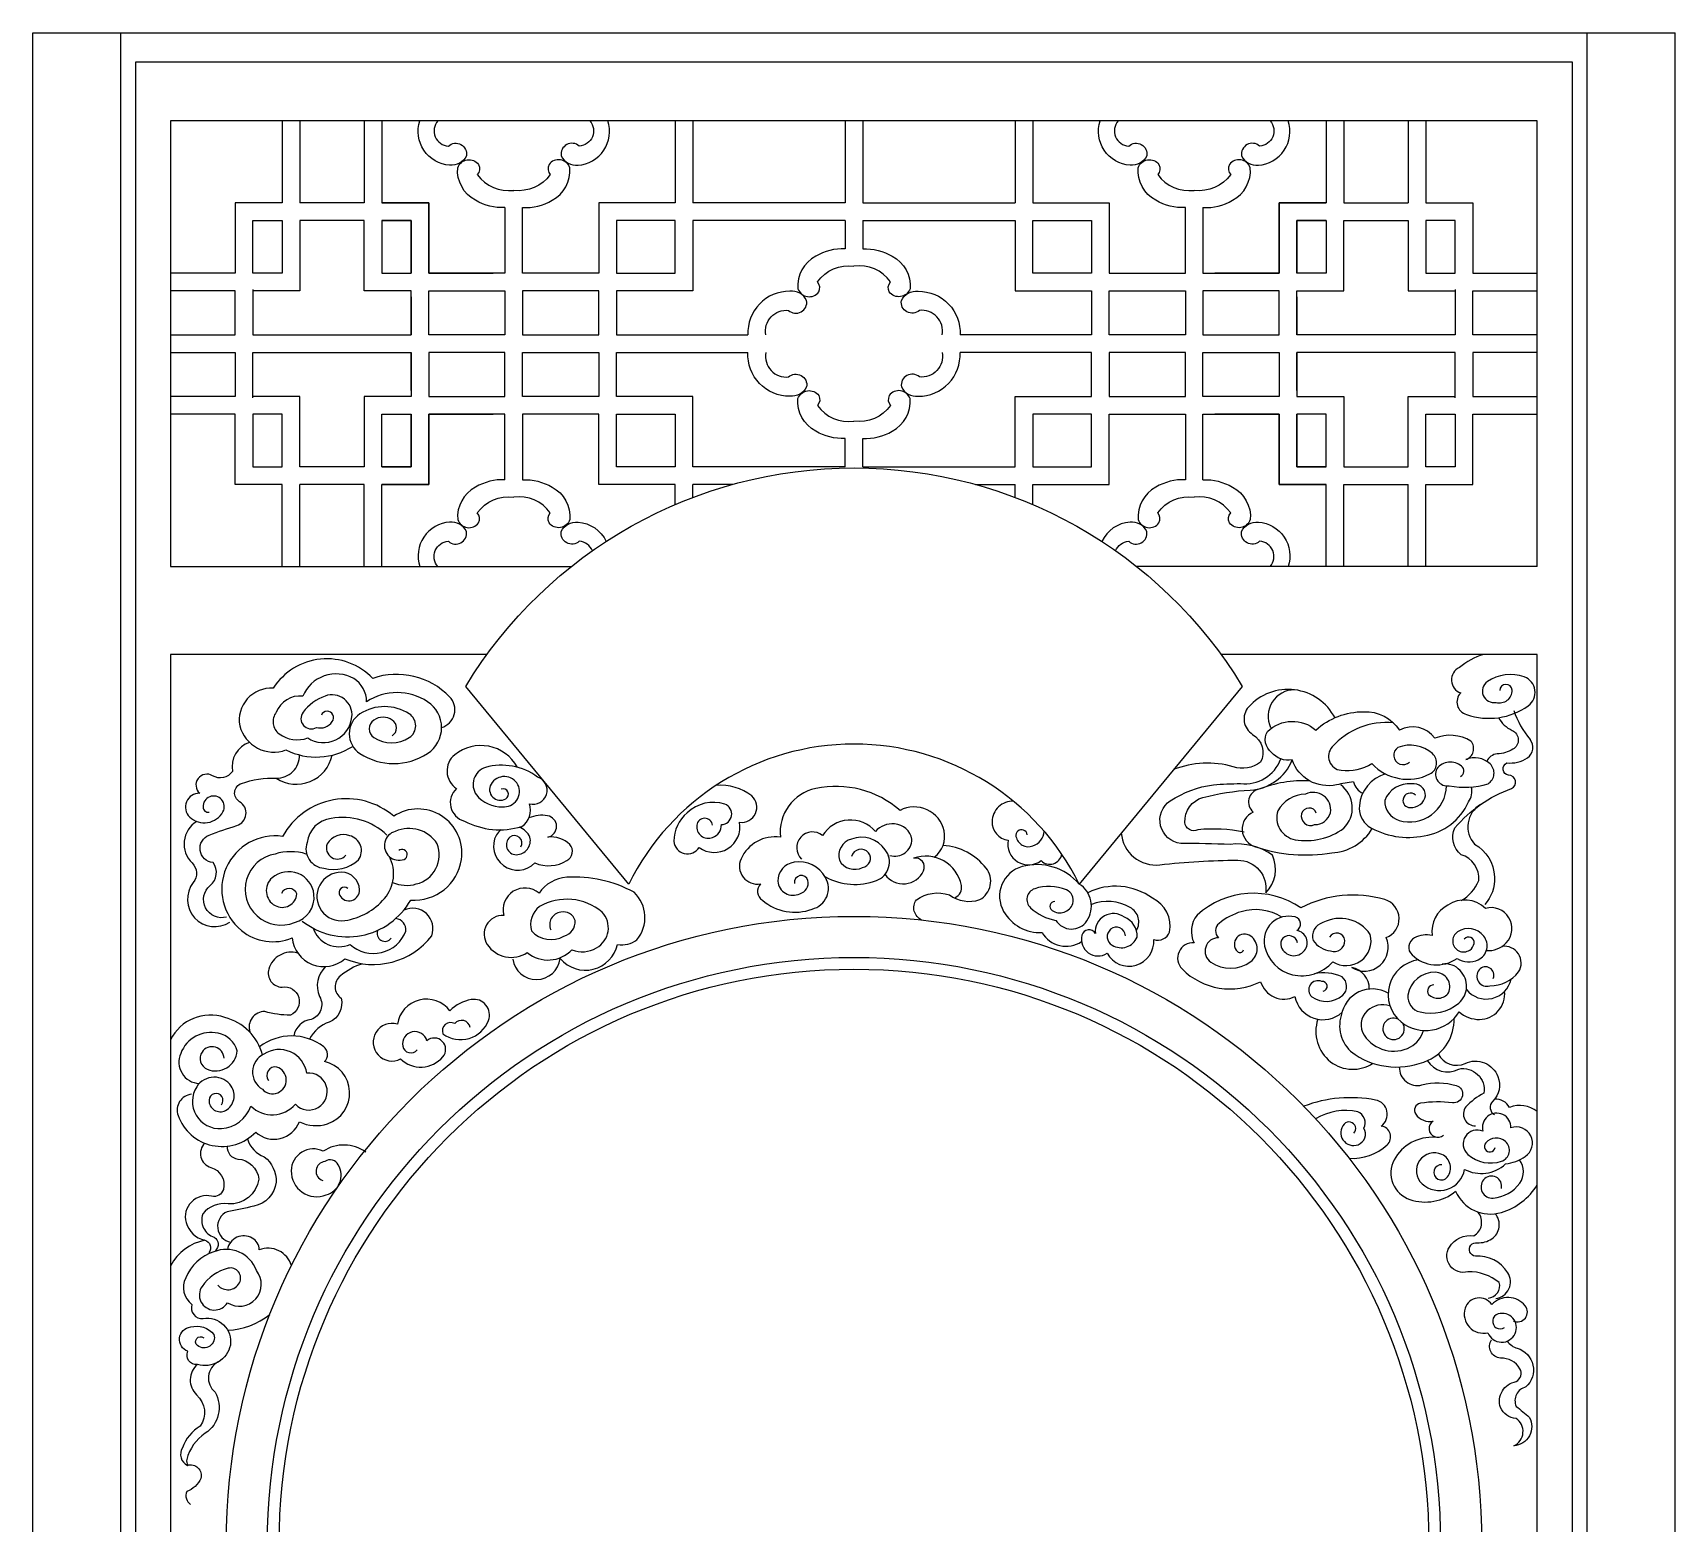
# Model space of a CAD drawing. Extents: x 373 to 3173, y 5305 to 9305.
# Drawn here: x 373 to 3173, y 6764 to 9305 of the extents above; entities that cross this region are included whole.
import ezdxf

# ---------------------------------------------------------------- set-up
doc = ezdxf.new("R2010")
doc.units = 0
doc.header["$LTSCALE"] = 60
doc.header["$MEASUREMENT"] = 0
for name, color, linetype in [('3', 3, 'CONTINUOUS'), ('4', 4, 'CONTINUOUS'), ('7', 7, 'CONTINUOUS')]:
    doc.layers.add(name, color=color, linetype=linetype)

msp = doc.modelspace()

# ---------------------------------------------------------------- linework, layer by layer
at = {"layer": '3', "linetype": 'BYBLOCK'}
for p, q in [((828.3, 9154.7), (828.3, 9014.7)), ((938.3, 9154.7), (938.3, 9014.7)), ((968.3, 9154.7), (968.3, 9014.7)), ((1498.3, 9154.7), (1498.3, 9014.7)), ((1758.3, 9154.7), (1758.3, 9014.7)), ((1788.3, 9154.7), (1788.3, 9014.7)), ((2048.3, 9154.7), (2048.3, 9014.7)), ((2578.3, 9154.7), (2578.3, 9014.7)), ((2608.3, 9154.7), (2608.3, 9014.7)), ((2718.3, 9154.7), (2718.3, 9014.7)), ((938.3, 9014.7), (828.3, 9014.7)), ((1178.3, 9006.8), (1178.3, 8894.7)), ((1758.3, 9014.7), (1498.3, 9014.7)), ((1788.3, 9014.7), (2048.3, 9014.7)), ((2368.3, 9006.8), (2368.3, 8894.7)), ((2608.3, 9014.7), (2718.3, 9014.7)), ((1758.3, 8984.7), (1498.3, 8984.7)), ((1498.3, 8984.7), (1498.3, 8864.7)), ((1758.3, 8984.7), (1758.3, 8936.4)), ((1788.3, 8984.7), (1788.3, 8936.4)), ((1788.3, 8984.7), (2048.3, 8984.7)), ((2048.3, 8984.7), (2048.3, 8864.7)), ((1178.3, 8894.7), (1048.3, 8894.7)), ((2368.3, 8894.7), (2498.3, 8894.7)), ((1018.3, 8854.5), (1018.3, 8789.7)), ((1498.3, 8864.7), (1368.3, 8864.7)), ((1368.3, 8864.7), (1368.3, 8789.7)), ((2048.3, 8864.7), (2178.3, 8864.7)), ((2178.3, 8864.7), (2178.3, 8789.7)), ((2528.3, 8854.5), (2528.3, 8789.7)), ((1368.3, 8789.7), (1592.6, 8789.7)), ((2178.3, 8789.7), (1954.1, 8789.7)), ((1018.3, 8694.9), (1018.3, 8759.7)), ((1368.3, 8759.7), (1592.6, 8759.7)), ((1368.3, 8684.7), (1368.3, 8759.7)), ((2178.3, 8759.7), (1954.1, 8759.7)), ((2178.3, 8684.7), (2178.3, 8759.7)), ((2528.3, 8694.9), (2528.3, 8759.7)), ((1498.3, 8684.7), (1368.3, 8684.7)), ((1498.3, 8564.7), (1498.3, 8684.7)), ((2048.3, 8684.7), (2178.3, 8684.7)), ((2048.3, 8564.7), (2048.3, 8684.7)), ((1178.3, 8654.7), (1048.3, 8654.7)), ((1178.3, 8542.7), (1178.3, 8654.7)), ((2368.3, 8654.7), (2498.3, 8654.7)), ((2368.3, 8542.7), (2368.3, 8654.7)), ((1758.3, 8564.7), (1758.3, 8613.1)), ((1788.3, 8564.7), (1788.3, 8613.1)), ((1758.3, 8564.7), (1498.3, 8564.7)), ((1788.3, 8564.7), (2048.3, 8564.7)), ((938.3, 8534.7), (828.3, 8534.7)), ((828.3, 8394.7), (828.3, 8534.7)), ((938.3, 8394.7), (938.3, 8534.7)), ((968.3, 8394.7), (968.3, 8534.7)), ((1566.1, 8534.7), (1498.3, 8534.7)), ((1498.3, 8512.5), (1498.3, 8534.7)), ((1980.5, 8534.7), (2048.3, 8534.7)), ((2048.3, 8512.5), (2048.3, 8534.7)), ((2578.3, 8394.7), (2578.3, 8534.7)), ((2608.3, 8394.7), (2608.3, 8534.7)), ((2608.3, 8534.7), (2718.3, 8534.7)), ((2718.3, 8394.7), (2718.3, 8534.7))]:
    msp.add_line(p, q, dxfattribs=at)
for points in [[(798.3, 9154.7), (798.3, 9014.7), (718.3, 9014.7), (718.3, 8894.7), (608.3, 8894.7)], [(1468.3, 9154.7), (1468.3, 9014.7), (1338.3, 9014.7), (1338.3, 8894.7), (1208.3, 8894.7), (1208.3, 9006.8)], [(2078.3, 9154.7), (2078.3, 9014.7), (2208.3, 9014.7), (2208.3, 8894.7), (2338.3, 8894.7), (2338.3, 9006.8)], [(2748.3, 9154.7), (2748.3, 9014.7), (2828.3, 9014.7), (2828.3, 8894.7), (2938.3, 8894.7)], [(1048.3, 8897), (1048.3, 8894.7), (1048.3, 9014.7), (968.3, 9014.7), (1048.3, 9014.7), (1048.3, 8894.7), (1158.3, 8894.7)], [(2498.3, 8897), (2498.3, 8894.7), (2498.3, 9014.7), (2578.3, 9014.7), (2498.3, 9014.7), (2498.3, 8894.7), (2388.3, 8894.7)], [(748.3, 8867), (748.3, 8789.7), (1018.3, 8789.7), (1018.3, 8864.7), (938.3, 8864.7), (938.3, 8984.7), (828.3, 8984.7), (828.3, 8864.7), (748.3, 8864.7)], [(968.3, 8984.7), (968.3, 8894.7), (1018.3, 8894.7), (1018.3, 8984.7), (968.3, 8984.7), (1018.3, 8984.7), (1018.3, 8894.7)], [(2578.3, 8984.7), (2578.3, 8894.7), (2528.3, 8894.7), (2528.3, 8984.7), (2578.3, 8984.7), (2528.3, 8984.7), (2528.3, 8894.7)], [(2798.3, 8867), (2798.3, 8789.7), (2528.3, 8789.7), (2528.3, 8864.7), (2608.3, 8864.7), (2608.3, 8984.7), (2718.3, 8984.7), (2718.3, 8864.7), (2798.3, 8864.7)], [(608.3, 8789.7), (718.3, 8789.7), (718.3, 8864.7), (608.3, 8864.7)], [(2938.3, 8789.7), (2828.3, 8789.7), (2828.3, 8864.7), (2938.3, 8864.7)], [(608.3, 8759.7), (718.3, 8759.7), (718.3, 8684.7), (608.3, 8684.7)], [(748.3, 8682.5), (748.3, 8759.7), (1018.3, 8759.7), (1018.3, 8684.7), (938.3, 8684.7), (938.3, 8564.7), (828.3, 8564.7), (828.3, 8684.7), (748.3, 8684.7)], [(2798.3, 8682.5), (2798.3, 8759.7), (2528.3, 8759.7), (2528.3, 8684.7), (2608.3, 8684.7), (2608.3, 8564.7), (2718.3, 8564.7), (2718.3, 8684.7), (2798.3, 8684.7)], [(2938.3, 8759.7), (2828.3, 8759.7), (2828.3, 8684.7), (2938.3, 8684.7)], [(798.3, 8394.7), (798.3, 8534.7), (718.3, 8534.7), (718.3, 8654.7), (608.3, 8654.7)], [(968.3, 8564.7), (968.3, 8654.7), (1018.3, 8654.7), (1018.3, 8564.7), (968.3, 8564.7), (1018.3, 8564.7), (1018.3, 8654.7)], [(1048.3, 8652.5), (1048.3, 8654.7), (1048.3, 8534.7), (968.3, 8534.7), (1048.3, 8534.7), (1048.3, 8654.7), (1158.3, 8654.7)], [(1468.3, 8500.4), (1468.3, 8534.7), (1338.3, 8534.7), (1338.3, 8654.7), (1208.3, 8654.7), (1208.3, 8542.7)], [(2078.3, 8500.4), (2078.3, 8534.7), (2208.3, 8534.7), (2208.3, 8654.7), (2338.3, 8654.7), (2338.3, 8542.7)], [(2498.3, 8652.5), (2498.3, 8654.7), (2498.3, 8534.7), (2578.3, 8534.7), (2498.3, 8534.7), (2498.3, 8654.7), (2388.3, 8654.7)], [(2578.3, 8564.7), (2578.3, 8654.7), (2528.3, 8654.7), (2528.3, 8564.7), (2578.3, 8564.7), (2528.3, 8564.7), (2528.3, 8654.7)], [(2748.3, 8394.7), (2748.3, 8534.7), (2828.3, 8534.7), (2828.3, 8654.7), (2938.3, 8654.7)]]:
    msp.add_lwpolyline(points, dxfattribs=at)
for points in [[(1063.8, 9154.7, 0.624418), (1081.8, 9111.7, -0.708752), (1112.6, 9094.9, -0.314105), (1083.9, 9079, -0.487969), (1033.1, 9154.7, -0.411115)], [(1322.9, 9154.7, -0.624418), (1304.8, 9111.7, 0.708752), (1274.1, 9094.9, 0.314105), (1302.8, 9079, 0.487969), (1353.6, 9154.7, 0.411115)], [(2223.8, 9154.7, 0.624418), (2241.8, 9111.7, -0.708752), (2272.6, 9094.9, -0.314105), (2243.9, 9079, -0.487969), (2193.1, 9154.7, -0.411115)], [(2482.9, 9154.7, -0.624418), (2464.8, 9111.7, 0.708752), (2434.1, 9094.9, 0.314105), (2462.8, 9079, 0.487969), (2513.6, 9154.7, 0.411115)], [(1178.3, 9006.8, -0.146474), (1128, 9019.3, -0.301765), (1097.7, 9074.8, -0.601496), (1133.3, 9080.2, -0.306128), (1131.1, 9063, 0.274544), (1193.3, 9036.2)], [(1208.3, 9006.8, 0.146474), (1258.6, 9019.3, 0.301765), (1289, 9074.8, 0.601496), (1253.4, 9080.2, 0.306128), (1255.6, 9063, -0.274544), (1193.3, 9036.2)], [(2338.3, 9006.8, -0.146474), (2288, 9019.3, -0.301765), (2257.7, 9074.8, -0.601496), (2293.3, 9080.2, -0.306128), (2291.1, 9063, 0.274544), (2353.3, 9036.2)], [(2368.3, 9006.8, 0.146474), (2418.6, 9019.3, 0.301765), (2449, 9074.8, 0.601496), (2413.4, 9080.2, 0.306128), (2415.6, 9063, -0.274544), (2353.3, 9036.2)], [(1758.3, 8936.4, 0.146474), (1708, 8923.9, 0.301765), (1677.7, 8868.4, 0.601496), (1713.3, 8863, 0.306128), (1711.1, 8880.2, -0.274544), (1773.3, 8907)], [(1788.3, 8936.4, -0.146474), (1838.6, 8923.9, -0.301765), (1869, 8868.4, -0.601496), (1833.4, 8863, -0.306128), (1835.6, 8880.2, 0.274544), (1773.3, 8907)], [(1623.3, 8789.7, -0.512782), (1661.8, 8831.5, 0.708752), (1692.6, 8848.3, 0.314105), (1663.9, 8864.2, 0.43177), (1592.6, 8789.7, 0.330658)], [(1923.4, 8789.7, 0.512782), (1884.8, 8831.5, -0.708752), (1854.1, 8848.3, -0.314105), (1882.8, 8864.2, -0.43177), (1954.1, 8789.7, -0.330658)], [(1623.3, 8759.7, 0.512782), (1661.8, 8718, -0.708752), (1692.6, 8701.2, -0.314105), (1663.9, 8685.2, -0.43177), (1592.6, 8759.7, -0.330658)], [(1923.4, 8759.7, -0.512782), (1884.8, 8718, 0.708752), (1854.1, 8701.2, 0.314105), (1882.8, 8685.2, 0.43177), (1954.1, 8759.7, 0.330658)], [(1758.3, 8613.1, -0.146474), (1708, 8625.6, -0.301765), (1677.7, 8681.1, -0.601496), (1713.3, 8686.5, -0.306128), (1711.1, 8669.3, 0.274544), (1773.3, 8642.5)], [(1788.3, 8613.1, 0.146474), (1838.6, 8625.6, 0.301765), (1869, 8681.1, 0.601496), (1833.4, 8686.5, 0.306128), (1835.6, 8669.3, -0.274544), (1773.3, 8642.5)], [(1178.3, 8542.7, 0.146474), (1128, 8530.1, 0.301765), (1097.7, 8474.7, 0.601496), (1133.3, 8469.2, 0.306128), (1131.1, 8486.5, -0.274544), (1193.3, 8513.2)], [(1208.3, 8542.7, -0.146474), (1258.6, 8530.1, -0.301765), (1289, 8474.7, -0.601496), (1253.4, 8469.2, -0.306128), (1255.6, 8486.5, 0.274544), (1193.3, 8513.2)], [(2338.3, 8542.7, 0.146474), (2288, 8530.1, 0.301765), (2257.7, 8474.7, 0.601496), (2293.3, 8469.2, 0.306128), (2291.1, 8486.5, -0.274544), (2353.3, 8513.2)], [(2368.3, 8542.7, -0.146474), (2418.6, 8530.1, -0.301765), (2449, 8474.7, -0.601496), (2413.4, 8469.2, -0.306128), (2415.6, 8486.5, 0.274544), (2353.3, 8513.2)], [(1063.8, 8394.7, -0.624418), (1081.8, 8437.8, 0.708752), (1112.6, 8454.5, 0.314105), (1083.9, 8470.5, 0.487969), (1033.1, 8394.7, 0.411115)], [(1327.4, 8421.7, 0.289223), (1304.8, 8437.8, -0.708752), (1274.1, 8454.5, -0.314105), (1302.8, 8470.5, -0.270231), (1350.9, 8437.6)], [(2219.3, 8421.7, -0.289223), (2241.8, 8437.8, 0.708752), (2272.6, 8454.5, 0.314105), (2243.9, 8470.5, 0.270231), (2195.8, 8437.6)], [(2482.9, 8394.7, 0.624418), (2464.8, 8437.8, -0.708752), (2434.1, 8454.5, -0.314105), (2462.8, 8470.5, -0.487969), (2513.6, 8394.7, -0.411115)], [(1070.2, 8120.1, 0.56068), (1083.8, 8172.8, 0.290808), (952.8, 8204.1, 0.486163), (783.2, 8187.3, 0.488654), (726.1, 8123.1, 0.443858), (804.9, 8082.1, 0.264813), (918.8, 8088.2)], [(2846.5, 8244.7, 0.098402), (2805.4, 8222.7, 0.664405), (2807.8, 8179.2, 0.587399), (2817.7, 8142.6, 0.246394), (2922.9, 8157.5, 0.603666), (2916.1, 8206.6, 0.240597), (2853.2, 8198.6, 0.816658), (2868, 8163.2, 0.501324), (2895.7, 8184, 0.958917), (2874.3, 8183.2)], [(986, 8106.1, 0.54158), (986, 8133.1, 0.29737), (954.8, 8133.1, 0.54158), (954.8, 8103, 0.29737), (1015.1, 8103, 0.54158), (1015.1, 8143.5, 0.29737), (930.9, 8143.5, 0.54158), (930.9, 8076, 0.29737), (1046.3, 8076, 0.54158), (1046.3, 8164.3, 0.29737), (942.3, 8164.3, 0.260713), (920.4, 8203.8, 0.450682), (833.5, 8173.6, 0.34834), (788.3, 8146.2, 0.41938), (793.3, 8109.5, 0.255547), (841.9, 8102.6, 0.561267), (917.4, 8138.3, 0.554964), (871.7, 8174, 0.143294), (834, 8146.2, 0.822411), (856.8, 8120.4, 0.324757), (883.7, 8130.3, 1.156739), (865.2, 8141.3)], [(2593.4, 8136.7, 0.524579), (2446, 8155.1, 0.470022), (2453, 8108.6, -0.394611), (2466.6, 8061, -0.244687), (2419.8, 8053.4, 0.165826), (2318.2, 8048.5)], [(2625.1, 8027.7, 0.020944), (2596.1, 8022.6, -0.380808), (2520.3, 8065.1, -0.27201), (2485.4, 8077.9, -0.385704), (2478.5, 8113.6, -0.388496), (2560.9, 8115.8, -0.190959), (2642.3, 8147.2, -0.267943), (2703.4, 8115.8)], [(2693, 8128.3, 0.238197), (2588.6, 8087.3, 0.606437), (2603.7, 8047.3, 0.169367), (2656.3, 8058.8, 0.335175), (2755.1, 8041.1, 0.529788), (2759.6, 8075.8, 0.279139), (2700.8, 8086.4, 1.098493), (2720.4, 8061.5)], [(2807.6, 8036.9, 0.559049), (2809.1, 8054.3, 0.427692), (2766.9, 8050.1, 0.600633), (2788.3, 8020.8, 0.121487), (2854.3, 8024.3, 0.49929), (2857.7, 8058.2, 0.304144), (2816.3, 8065.7, 0.535708), (2825.1, 8097, 0.237819), (2763.7, 8102, 0.377788), (2703.4, 8115.8)], [(2872.1, 8137.1, 0.159633), (2895.4, 8115.4, -0.609649), (2896.8, 8083.2, -0.11368), (2870, 8075.2, 0.289993), (2852.4, 8062.4, 0.289993)], [(742.7, 8094.9, 0.375249), (713.7, 8045.4, -0.396801), (679.7, 8038.1, 0.917197), (657.8, 8008.1, 0.695582), (640.8, 7967.7, 0.48863), (697.5, 7976.6, 1.317911), (663.5, 7984.7, 0.440583), (674, 7975.8)], [(703.7, 7797.2, -0.816561), (675.8, 7850.8, 0.406137), (680.5, 7890, -0.795717), (674, 7936.9, -0.016041), (721, 7953.1, 0.649191), (725.9, 7993.6, -0.637004), (729.1, 8025.1, -0.09262), (788.3, 8034, 0.433751), (827.9, 8073.5, 0.433751)], [(1199.2, 8053.2, 0.464414), (1092.7, 8073.9, 0.513727), (1095.9, 8016.3, 0.59714), (1109, 7960.9, 0.199006), (1207.1, 7951.6, 0.34578), (1219.9, 7990.2, 0.964362), (1234, 8035.9, 0.230978), (1144.9, 8052.2, 0.504263), (1129.6, 8005.4, 0.239931), (1174.1, 7985.1, 0.584517), (1200.3, 8022.8, 0.582698), (1154.6, 8023.9, 0.780409), (1179.7, 7998.9, 0.901533), (1172, 8015.2)], [(2229, 7940.4, 0.425118), (2294.7, 7886.2, -0.027284), (2427.6, 7894.1, -0.462618), (2475.2, 7838.6, 0.316435), (2486.8, 7902.5, 0.189108), (2414.7, 7921.1, 0.005344), (2330.4, 7922.8, -0.700338), (2312.6, 7995.5, -0.106871), (2386, 8022.8, -0.021473), (2432.2, 8024.6, 0.342001), (2501.1, 8066.7)], [(2438.4, 7941.6, 0.080753), (2359.8, 7945.9, -0.54523), (2337.5, 7958.6, -0.354679), (2368.3, 8001, -0.052466), (2449, 8013.7, 0.29463), (2520.3, 8065.1, 0.29463)], [(2808.4, 7825.2, 0.172995), (2838.4, 7859.3, 0.357456), (2808.5, 7903.5, -0.347402), (2797.8, 7949.2, -0.131367), (2894.3, 8016.2, 0.805945), (2889.4, 8039.1, -0.750823), (2886.2, 8060, 0.179019), (2921.5, 8068.8)], [(2679.7, 8041.1, 0.312474), (2635, 7987, 0.260585), (2650.2, 7952.1, 0.192177), (2745.5, 7935.7, 0.255856), (2821.1, 7993.4, 0.227312), (2825.7, 8018.8, 0.227312)], [(1532.3, 7953.7, 0.88694), (1505.3, 7953.7, 0.56595), (1532.3, 7932.8, 0.310593), (1547.3, 7954.7, 0.812396), (1553.3, 7989.7, 0.274571), (1488.9, 7974.8, 0.220313), (1466.3, 7926.4, 0.722745), (1509.3, 7915.8, 0.675293), (1578.3, 7958.7, 0.731987), (1599.3, 8003.7, 0.180699), (1538.4, 8021.7)], [(1910.2, 7899.2, 0.296572), (1926.9, 7944.3, 0.493327), (1851.8, 7978.9, 0.235265), (1708.2, 8016.4, 0.385501), (1647.8, 7933.3, 0.333697), (1580.7, 7896.5, 0.602924), (1613.9, 7853.8, 0.476956), (1617.3, 7825.8, 0.277122), (1702, 7810.8, 0.510946), (1724.5, 7864.3, 0.326944), (1671.3, 7890.6, 0.377119), (1643.3, 7858.2, 0.524835), (1680.9, 7837, 0.422587), (1694.6, 7859.4, 0.968349), (1672.1, 7854.4)], [(2550.1, 8029.4, 0.103595), (2463.3, 8015.1, 0.617751), (2454, 7976.2, 0.703155), (2458.1, 7917, 0.122311), (2588, 7906.5, 0.246605), (2656.9, 7948)], [(2561.5, 7974.4, 0.731754), (2536.5, 7973.4, 0.645928), (2558.7, 7954.9, 0.350098), (2585.6, 7975.1, 0.618289), (2543, 8006.6, 0.265261), (2495.7, 7978.1, 0.446042), (2525.4, 7929, 0.20423), (2608.2, 7948.5, 0.463387), (2603.2, 8022.5)], [(2730.6, 8005, 0.601968), (2709.4, 7998.3, 0.473448), (2721.7, 7983.8, 0.382421), (2747.7, 8004.1, 0.471107), (2723.9, 8024, 0.338236), (2678.1, 7996.1, 0.337788), (2702.8, 7962, 0.496851), (2783.4, 8020.7)], [(832.7, 7790.4, 0.462417), (1017.5, 7826.2, 0.394055), (1104.1, 7895.4, 0.646557), (988.6, 7969.2, 0.474798), (799.2, 7934.6, 0.759569), (728.8, 7774.3, 0.276821), (815.4, 7761.6, 0.606812), (905.5, 7725.9, 0.33919), (1053.3, 7765.1, 0.677725), (1006.1, 7808.8)], [(2045.3, 7994.5, 0.42418), (2008.7, 7960.1, 0.374041), (2036, 7928, 0.685273), (2092.3, 7893.3, 0.611359), (2127.6, 7904.3)], [(2841.7, 7989, 0.478782), (2831.3, 7921.3, -0.264204), (2865.2, 7865.6, -0.196876), (2848.9, 7818.4)], [(652.8, 7960.2, 0.489815), (644.8, 7889.3, -0.384075), (646.9, 7856.1, 0.85397), (709.1, 7788.6)], [(977, 7936.9, 0.239472), (882, 7965.3, 0.344068), (840.8, 7924.2, 0.491666), (869.7, 7880.4, 0.254219), (928.6, 7894.7, 0.530701), (913.5, 7935.8, 0.362308), (875.2, 7921.9, 0.849411), (907.1, 7902.5)], [(1171.7, 7945.9, 0.089201), (1163.6, 7937.5, 0.86554), (1229.2, 7889.4, 0.243535), (1284, 7893.5, 0.479137), (1289, 7920.9, 0.216626), (1251.6, 7933.4, 0.822817), (1250.8, 7969.9, 0.145483), (1219.2, 7966.1, 0.145483)], [(1834.6, 7902.1, 0.498971), (1872.2, 7929.8, 0.344711), (1842.6, 7955.8, 0.251531), (1809.9, 7942.8, 0.251531)], [(986.7, 7856.1, 0.175283), (1027.1, 7853.5, 0.452641), (1062.8, 7922, 0.36982), (991.3, 7943.2, 1.046594), (1006.3, 7895.5, 1.142369), (997.1, 7910.6)], [(1205.1, 7916.8, 0.859868), (1186.8, 7933.4, 0.709805), (1197.6, 7903.5, 0.482139), (1220.9, 7933.4, 0.197398), (1202.3, 7950.3, 0.197398)], [(1724.5, 7865.6, 0.217491), (1811.7, 7859.4, 0.504886), (1826.7, 7911.6, 0.347077), (1769, 7930.2, 0.414157), (1748.4, 7893.9, 0.409694), (1788, 7881.8, 0.587024), (1798, 7906.7, 0.615779), (1769.3, 7900.4, 0.615779)], [(2068.7, 7937.5, 1.039177), (2049.5, 7934.3, 0.459117), (2078.3, 7918.3, 0.294107), (2097.7, 7943.3, 0.294107)], [(839.4, 7904.6, 0.150744), (786.3, 7904.6, 1.116794), (819.5, 7787.8, 0.371994), (852.6, 7835.8, 0.604021), (781.3, 7864, 0.523884), (786.3, 7816.8, 0.539908), (823.6, 7836.7, 0.660699), (797.1, 7837.5)], [(910.4, 7845.8, 0.835322), (896.5, 7833.9, 0.782098), (930.3, 7843.8, 0.3994), (899.5, 7873.6, 1.084129), (905.4, 7791.2, 0.179984), (973, 7828.9, 0.303536), (981.3, 7900.1, 0.303536)], [(1945.7, 7830.4, 0.355152), (1956.5, 7851, 0.453193), (1874.9, 7897.6)], [(1888.9, 7792, -0.474369), (1879.8, 7826.6, -0.241241), (1935.9, 7834.9, 0.24316), (1987.9, 7826.8, 0.463703), (1998.6, 7880.6, 0.2104), (1925.3, 7919.3, 0.2104)], [(2115.6, 7823.8, 0.721556), (2111.1, 7808.5, 0.500738), (2146.2, 7820.2, 0.39581), (2135.4, 7843.6, 0.177263), (2081.4, 7845.4, 0.568771), (2074.2, 7813, 0.147176), (2117.4, 7791.5, 0.541073), (2170.4, 7790.6, 0.424379), (2157.3, 7853.4, 0.290452), (2059.8, 7883.1, 0.489513), (2028.4, 7806.7, 0.282473), (2094, 7770.8, 0.432119), (2161.3, 7755.3, 0.432119)], [(1191.4, 7725.5, 0.869669), (1272.5, 7726.3, 0.616044), (1370.3, 7750.3, 0.19438), (1403.2, 7758.3, 0.395759), (1398.4, 7839.3, 0.143076), (1283.7, 7864.9, 0.233067), (1236.4, 7837.7, 0.737506), (1176.2, 7800, 0.616137), (1148.1, 7750.3, 0.413189), (1216.3, 7736.7, 0.396895), (1292.5, 7741.5, 0.243484), (1334.2, 7744.7, 0.494089), (1343.9, 7805.6, 0.313671), (1237.2, 7815.2, 0.308087), (1223.5, 7773.6, 0.360877), (1278.9, 7764.7, 0.352401), (1298.1, 7791.2, 0.379056), (1273.3, 7805.6, 0.50526), (1256.4, 7775.5)], [(2236.1, 7765.4, 0.617709), (2210.9, 7776.2, 0.525942), (2213.6, 7749.2, 0.467402), (2256, 7762.9, 0.324434), (2234.3, 7796.8, 0.654587), (2184.8, 7769, 0.674485), (2162, 7766.1, 0.685335), (2204.7, 7735.3, 0.804648), (2284.5, 7759, 0.413871), (2311.4, 7771.6, 0.345048), (2282.1, 7829.2, 0.280111), (2171.8, 7838.5)], [(2254.8, 7774.1, 0.431014), (2244.2, 7813.5, 0.231761), (2178, 7818.6, 0.231761)], [(2622, 7711.1, 0.741602), (2680.6, 7762, 0.720062), (2678.1, 7826.9, 0.192949), (2535.3, 7812.9, 0.346606), (2358.2, 7800.2, 0.291603), (2353.1, 7753.1, 0.693287), (2332.7, 7708.6, 0.324346), (2466.5, 7686.9, 0.462088), (2525.2, 7661.5, 0.587136), (2605.4, 7634.7)], [(2851.2, 7739.9, 0.225972), (2885.4, 7753.3, 0.756858), (2849.9, 7812, 0.351359), (2785.9, 7817.6, 0.308461), (2758.9, 7765.8, 0.173652), (2728.8, 7761.6, 0.51298), (2724.7, 7732.6, 0.356041), (2801.4, 7726.4, 0.259512), (2837.7, 7724.3, 0.478705), (2847.1, 7764.7, 0.390011), (2802.5, 7772, 1.006021), (2823.2, 7740.9, 0.207391), (2830.5, 7752.3, 0.773783), (2813.9, 7759.5)], [(851, 7778.3, 0.438215), (914.1, 7750.4, 0.524568), (1009.5, 7773.2, 0.392128), (992.1, 7794.7, 0.392128)], [(2502.9, 7797, 0.2155), (2433.7, 7806.3, 0.095882), (2395.8, 7786.4, 0.457512), (2394.9, 7761.9, 0.737526), (2381.7, 7720.3, 0.321497), (2449.7, 7721.3, 0.504702), (2449.7, 7764.7, 0.929342), (2427, 7738.3, 0.578136), (2437.4, 7741.1)], [(2529.2, 7753.1, 1.12374), (2501.7, 7746.2, 0.584053), (2541.4, 7740.1, 0.564384), (2528.4, 7774.4, 0.670026), (2525.4, 7797.3, 0.559162), (2473.4, 7747.7, 0.286987), (2520.8, 7698.9, 0.283826), (2589.5, 7721, 0.681224), (2653.6, 7767.5, 0.38361), (2572.9, 7787.6, 0.411344), (2555.9, 7756.9, 0.194998), (2585.7, 7739.3, 0.513101), (2610.3, 7757.1, 0.736609), (2584, 7762.6, 0.736609)], [(825.1, 7735.7, 0.414284), (775.6, 7708.5, 0.495132), (798.4, 7677.6, -0.885967), (812.6, 7630, -0.077951), (768.9, 7636, 0.519856), (743.4, 7601.5)], [(2863.2, 7692.5, 0.857764), (2839.3, 7707.3, 0.756388), (2857.5, 7680, 0.228716), (2906.5, 7703.6, 0.636567), (2878, 7747.2, 0.750667)], [(872.3, 7712.6, 0.32189), (862.2, 7661.6, -0.468384), (847.9, 7622.5, 0.330232), (818.3, 7594.4, 0.330232)], [(935.2, 7717.6, 0.089236), (897.6, 7696.9, 0.501364), (899.1, 7658.6, -0.364565), (878.8, 7618, 0.199253), (845.2, 7589.1, 0.199253)], [(2573.4, 7670.9, 0.943174), (2570.8, 7687.4, 0.844454), (2553.8, 7661.1, 0.340153), (2606.7, 7663.7, 0.459717), (2605.4, 7695.1, 0.165884), (2558.3, 7700.2, 0.140577)], [(2735.9, 7724.1, 0.660776), (2706.3, 7618.3, 0.451212), (2805, 7635.5, 0.18797), (2840, 7622.6, 0.438088), (2882.5, 7670.5, 0.438088)], [(2761.7, 7681.5, 0.588737), (2752.9, 7664.9, 0.446675), (2787.1, 7667.9, 0.530217), (2764.6, 7703, 0.376885), (2717.7, 7664, 0.38115), (2738.5, 7635.4, 0.2363), (2804.4, 7650.3, 0.441178), (2806.6, 7705.9, 0.267508), (2776.3, 7716.7)], [(2684, 7667.3, 0.527223), (2604.1, 7629.4, 0.338054), (2627.5, 7562.7, 0.258026), (2752.5, 7553.1, 0.303746), (2796.3, 7624.3)], [(1119.1, 7609, 0.633547), (1092.6, 7615.4, 0.714555), (1072.5, 7598.1, 0.499722), (1150.2, 7620.9, 0.576494), (1120.9, 7656.5, 0.161455), (1084.4, 7637.3, 0.662355), (994.8, 7614.5, 1.478025), (1000.3, 7555.2, 0.431159), (1072.5, 7558.8, 0.924246), (1045.1, 7586.2, 0.95515), (1004, 7577.1, 0.644401), (1028.7, 7570.7)], [(2687.1, 7645.7, 0.268796), (2648.4, 7637.2, 0.367251), (2643.2, 7595.6, 0.39022), (2722.1, 7575.7, 0.208011), (2744.1, 7603.8)], [(764.7, 7562.1, 0.27505), (700.6, 7625.9, 0.381403), (608.3, 7587.7)], [(2564.1, 7622.8, 0.319626), (2585.9, 7550.5, 0.322055), (2658, 7547.9, 0.322055)], [(643.9, 7495, 0.487764), (620.9, 7458.9, 0.558715), (753.3, 7430.5, 0.534059), (827.7, 7448, 0.197677), (875.9, 7444.7, 0.76023), (870.4, 7550.7, 0.465384), (869.3, 7575.8, 0.340376), (759.9, 7575.8, 0.340376)], [(699.3, 7556.3, 0.731221), (661.8, 7567, 0.471146), (670.7, 7537.6, 0.511613), (721.7, 7568.8, 0.290121), (689.4, 7599, 0.376196), (625.5, 7564.7, 0.523024), (656.9, 7513.3)], [(695, 7477.1, 1.362818), (673.8, 7485.1, 0.590212), (702, 7467.5, 0.441974), (711.7, 7508.8, 0.535671), (652.7, 7507.9, 0.618491), (695, 7436.6, 0.294742), (745.2, 7474.5, 0.427247), (821, 7478, 1.615473), (840.4, 7530.8, 0.545991), (767.2, 7563.4, 0.602786), (764.6, 7503.5, 1.301007), (789.3, 7541.4, 0.692382), (775.2, 7518.5)], [(2769.3, 7563.7, 0.402306), (2815.4, 7547.7, -0.432413), (2871.2, 7525.1, -0.299021), (2862.2, 7482.9, 0.498663), (2865.2, 7460.3)], [(2703, 7541.5, 0.496474), (2741.5, 7510.9, -0.133669), (2800, 7510.1, -0.925454), (2793.9, 7480.4, 0.070987), (2738.9, 7479.6, 0.551437), (2731, 7461.2, 0.297339), (2760.7, 7449, 1.094514), (2778.2, 7425.5)], [(2750.6, 7552.3, 0.394102), (2804.3, 7538, -0.529422), (2847.1, 7497, 0.076522), (2816.6, 7473.4, 0.644275), (2833.1, 7441.2)], [(2617.4, 7385.8, 0.20795), (2682.4, 7408.8, 0.635521), (2672.1, 7440.7, 0.662576), (2662.5, 7485.2, 0.137668), (2540, 7474.6)], [(2938.3, 7465.5, 0.265178), (2891, 7472.6, 0.283545), (2865.7, 7486.9)], [(2625.7, 7428.6, 1), (2608.9, 7444.1, 0.79151), (2632.8, 7409, 0.463315), (2642.6, 7437, 0.429476), (2632.3, 7465.3, 0.191249), (2560.4, 7453.1)], [(2775.8, 7374.9, 1.68032), (2785.1, 7354, 0.478807), (2775.8, 7392.3, 0.856486), (2742, 7342.4, 0.595644), (2814.2, 7366.8, 0.314286), (2884.1, 7376.1, 0.113546), (2917.8, 7388.9, 0.882954), (2893.4, 7437.7, 1.161458), (2845.6, 7431.9, 0.862122), (2820, 7392.3, 0.266864), (2877.1, 7380.7, 0.57659), (2884.1, 7414.4, 0.421478), (2850.3, 7412.1, 1.275636), (2866.6, 7404, 1.275636)], [(2764.2, 7421.4, 0.299227), (2694.3, 7383, 0.461582), (2721.1, 7315.6, 0.258005), (2799.1, 7329.6, 0.380863), (2877.1, 7293.5, 0.18291), (2938.3, 7340.7, 0.18291)], [(666.6, 7411.5, 0.575834), (676.9, 7370.3, -0.409609), (698.1, 7332.8, -0.408107), (678.1, 7321.1, 0.573813), (634.6, 7276.5, 0.2744), (666.3, 7246, -0.558281), (673.4, 7224.8)], [(704.8, 7406.4, 0.395396), (722.7, 7384.4, -0.374618), (758.5, 7350.4, -0.399155), (706.3, 7308.1, 0.271477), (663.2, 7290.9, 0.439837), (682.7, 7251.5, -0.482551), (684.5, 7228.3)], [(739.2, 7418.8, 0.240651), (767.9, 7388.4, -0.237875), (788.2, 7345.3, -0.331266), (750, 7304.2, -0.014737), (704.7, 7294.8, 0.733609), (710.6, 7242.7)], [(941, 7396.4, 0.311386), (868.5, 7397.9, 0.550997), (813.8, 7364.5, 0.535393), (873.5, 7323.3, 0.489828), (894.1, 7374.4, 0.497021), (871.4, 7380.1, 0.83673), (867.8, 7348.2)], [(2877.1, 7334.2, 0.795304), (2846.8, 7349.3, 0.661665), (2863.1, 7317.9, 0.221522), (2908.5, 7343.5, 0.32638), (2908.1, 7383.3, 0.32638)], [(2854.8, 7147.5, 0.466847), (2873.5, 7173.8, 0.175452), (2819.9, 7192.5, -0.698803), (2788.5, 7234.5, -0.293793), (2830.1, 7253.7, 0.463326), (2837.5, 7293.5)], [(2867.6, 7146.6, 0.546761), (2888, 7190.8, 0.280584), (2832.7, 7218.8, -1.021881), (2836.1, 7241.8, 0.163462), (2860.8, 7248.6, 0.447016), (2866.7, 7291.3, 0.447016)], [(814.4, 7202.9, 0.430226), (759.3, 7229.8, 0.266641), (747.4, 7249.9, 0.51267), (705, 7230.5)], [(688.8, 7169.4, 0.52118), (725.5, 7173.3, 0.656176), (706.2, 7198.3, 0.182163), (661.8, 7167.5, 1.031742), (705.2, 7139.6, 0.855774), (754.4, 7194.5, 0.428006), (682.1, 7226.3, 0.216876), (633.9, 7182, 0.364295), (644.5, 7136.7, 0.542402), (663.8, 7112.6, -0.507171), (710.1, 7067.3, -0.438558), (653.9, 7034.2, -0.597003), (637.7, 7056.7, -0.8051), (642.5, 7098.2, -0.291372), (682.1, 7085.6, -0.738028), (654.1, 7066.4, -0.99815), (664.7, 7079.8)], [(2897.6, 7108.3, 0.789384), (2917.7, 7134.4, 0.455111), (2860.6, 7136.5, 0.629856), (2815.2, 7130, 0.584999), (2854.1, 7088.5, 0.67488), (2900.6, 7087.3, 0.634723), (2871.5, 7120.4, 1.179905), (2882.5, 7097.3, 1.179905)], [(2898.3, 6895.5, 0.582326), (2902.2, 6942.4, -0.277004), (2875.5, 6960.8, -0.453135), (2902.2, 7005.2, 0.419492), (2908.8, 7027, 0.277117), (2875.5, 7045.1, -0.587392), (2860.4, 7076.2)], [(2886.9, 7073.9, 0.154933), (2904.2, 7062, -0.58485), (2918.8, 6995.9, 0.466338), (2902.2, 6962.9, -0.010031), (2924.7, 6944.4, -0.545301), (2898.3, 6895.5)], [(653.9, 7034.2, 0.447597), (652.5, 6982.4, -0.384988), (658.7, 6929.2, 0.175262), (628.4, 6892.1, 0.447984), (636.8, 6862.3, -0.597337), (659.7, 6840.1, -0.200915), (635.8, 6817.6, 0.365811), (642.3, 6795.7)], [(689.3, 7038.5, 0.540713), (684, 6987.2, -0.394434), (667.3, 6916.9, 0.185779), (635.8, 6872.5)]]:
    msp.add_lwpolyline(points, format="xyb", dxfattribs=at)
for points in [[(748.3, 8984.7), (798.3, 8984.7), (798.3, 8894.7), (748.3, 8894.7)], [(1468.3, 8894.7), (1468.3, 8984.7), (1368.3, 8984.7), (1368.3, 8894.7)], [(2078.3, 8894.7), (2078.3, 8984.7), (2178.3, 8984.7), (2178.3, 8894.7)], [(2798.3, 8984.7), (2748.3, 8984.7), (2748.3, 8894.7), (2798.3, 8894.7)], [(1048.3, 8789.7), (1048.3, 8864.7), (1178.3, 8864.7), (1178.3, 8789.7)], [(1208.3, 8789.7), (1338.3, 8789.7), (1338.3, 8864.7), (1208.3, 8864.7)], [(2338.3, 8789.7), (2208.3, 8789.7), (2208.3, 8864.7), (2338.3, 8864.7)], [(2498.3, 8789.7), (2498.3, 8864.7), (2368.3, 8864.7), (2368.3, 8789.7)], [(1048.3, 8759.7), (1048.3, 8684.7), (1178.3, 8684.7), (1178.3, 8759.7)], [(1208.3, 8759.7), (1338.3, 8759.7), (1338.3, 8684.7), (1208.3, 8684.7)], [(2338.3, 8759.7), (2208.3, 8759.7), (2208.3, 8684.7), (2338.3, 8684.7)], [(2498.3, 8759.7), (2498.3, 8684.7), (2368.3, 8684.7), (2368.3, 8759.7)], [(748.3, 8564.7), (798.3, 8564.7), (798.3, 8654.7), (748.3, 8654.7)], [(1468.3, 8654.7), (1468.3, 8564.7), (1368.3, 8564.7), (1368.3, 8654.7)], [(2078.3, 8654.7), (2078.3, 8564.7), (2178.3, 8564.7), (2178.3, 8654.7)], [(2798.3, 8564.7), (2748.3, 8564.7), (2748.3, 8654.7), (2798.3, 8654.7)]]:
    msp.add_lwpolyline(points, close=True, dxfattribs=at)
msp.add_circle((1773.3, 6728.3), 1000, dxfattribs=at)
for centre, radius, start, end in [((2524.4, 8139.5), 45.1, 89.8538, 205.5263), ((3048.4, 8200.3), 158.5, 198.7644, 219.4019), ((2909.6, 8086.3), 21.1, 304.3194, 39.4019), ((822.6, 8085.8), 62.2, 236.333, 348.2733), ((2653.1, 8034), 28.7, 192.7352, 244.4755), ((1767.3, 7906.8), 55.8, 40.2076, 148.3217), ((1702.6, 7915.3), 27, 50.5226, 226.1435), ((1877.9, 7882.4), 15.4, 335.768, 101.0327), ((1857.3, 7891.7), 38, 215.0819, 335.768), ((973.7, 7769.2), 13.5, 156.6408, 322.561), ((2615.6, 7675.3), 36.3, 358.3852, 79.7743), ((2851.2, 7700.9), 43.6, 219.0073, 347.5826), ((2693.2, 7606.6), 18.3, 65.0855, 33.1719), ((682.3, 7163.6), 83.9, 100.9896, 151.8367), ((699.6, 7217.5), 125.1, 272.642, 308.4631), ((647.3, 6869.5), 11.9, 165.7059, 215.916)]:
    msp.add_arc(centre, radius, start, end, dxfattribs=at)
at = {"layer": '4'}
for p, q in [((373.3, 5304.7), (373.3, 9304.7)), ((373.3, 9304.7), (3173.3, 9304.7)), ((3173.3, 5304.7), (3173.3, 9304.7))]:
    msp.add_line(p, q, dxfattribs=at)
msp.add_circle((1773.3, 6728.3), 980, dxfattribs=at)
at = {"layer": '7', "linetype": 'BYBLOCK'}
for p, q in [((523.3, 5304.7), (523.3, 9304.7)), ((3023.3, 5304.7), (3023.3, 9304.7)), ((2938.3, 8394.7), (2938.3, 9154.7)), ((2938.3, 8394.7), (2255.2, 8394.7)), ((608.3, 8244.7), (608.3, 5414.7)), ((1147.6, 8244.7), (608.3, 8244.7)), ((2938.3, 8244.7), (2399.1, 8244.7)), ((2938.3, 5414.7), (2938.3, 8244.7))]:
    msp.add_line(p, q, dxfattribs=at)
msp.add_lwpolyline([(548.3, 9254.7), (548.3, 5354.7), (2998.3, 5354.7), (2998.3, 9254.7)], close=True, dxfattribs=at)
msp.add_lwpolyline([(2938.3, 9154.7), (608.3, 9154.7), (608.3, 8394.7), (1291.4, 8394.7)], dxfattribs=at)
msp.add_lwpolyline([(1111.4, 8190.4, -0.562911), (2435.3, 8190.4), (2157.3, 7853.4, 0.621503), (1389.4, 7853.4)], format="xyb", close=True, dxfattribs=at)
msp.add_circle((1773.3, 6728.3), 1070, dxfattribs=at)

doc.saveas('drawing.dxf')
